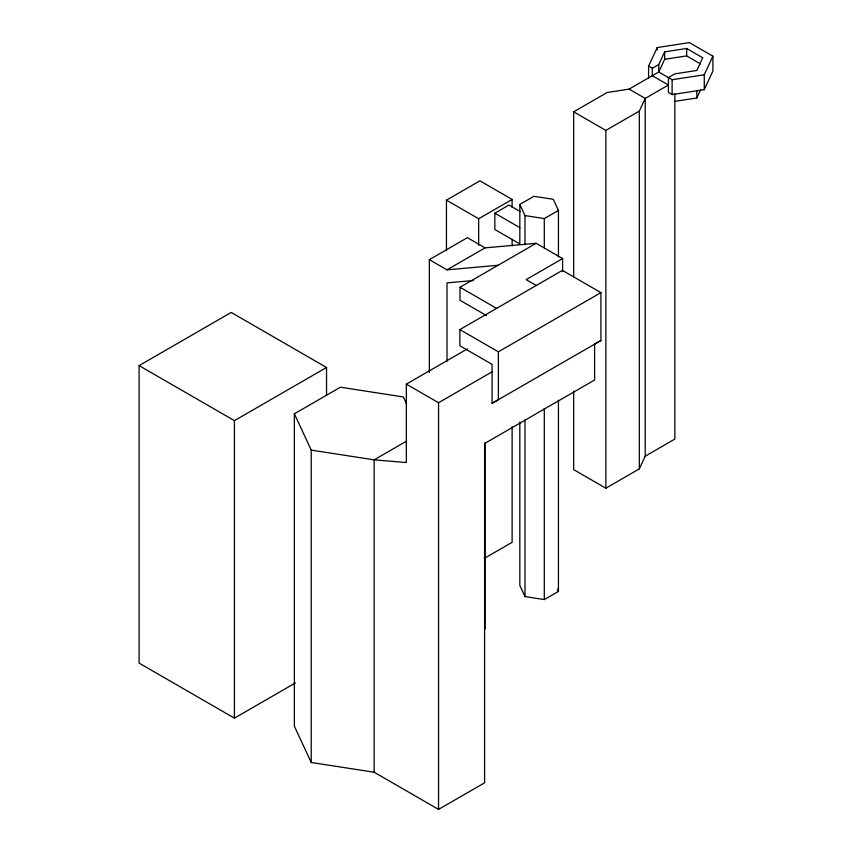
<?xml version="1.0" encoding="UTF-8"?>
<svg xmlns="http://www.w3.org/2000/svg" width="852" height="852" viewBox="0 0 852 852"><rect width="100%" height="100%" fill="white"/><g stroke="black" fill="none" stroke-linecap="round" stroke-linejoin="round"><path stroke-width="1.28" d="M648.585 78.533L648.585 66.136L657.201 47.574L689.353 42.6L712.89 56.189L712.89 71.067L704.274 89.63L672.121 94.604L668.405 92.453L668.405 77.585L674.848 73.868L696.84 70.46L702.73 57.766L686.637 48.468L664.635 51.865L658.745 64.571L658.745 72.005L629.117 89.109L607.114 92.517L573.662 111.825L573.662 276.751M573.662 391.143L573.662 469.612L605.868 488.207L639.319 468.888L639.319 111.101L645.22 98.406L668.405 85.019L652.302 75.721L652.302 68.288L658.745 64.571M664.635 51.865L664.635 59.31L658.745 72.005L672.121 79.726L704.274 74.752L712.89 56.189M674.848 101.377L696.84 97.98L700.589 89.897M639.319 468.888L645.22 456.193L645.22 98.406L629.117 89.109M295.452 682.921L234.428 718.151L139.11 663.112L139.11 365.615L231.211 312.439L326.54 367.478L326.54 395.371M446.448 250.658L446.448 200.145L479.91 180.837L512.116 199.421L512.116 207.398M573.662 111.825L605.868 130.42L639.319 111.101M446.448 200.145L478.654 218.74L512.116 199.421M558.433 256.878L558.433 210.412L553.267 199.272L533.959 196.28L519.827 204.437L519.827 243.949L494.831 229.529L494.831 213.202L508.963 205.044L520.327 211.605M429.355 372.484L429.355 259.647L467.418 237.676L485.065 247.868L536.142 243.299L562.608 258.582L562.608 271.618M429.355 259.647L447.002 269.839L485.065 247.868M519.827 204.437L524.992 215.588L544.3 218.581L558.433 210.412M486.481 315.57L460.005 300.287L460.005 287.252L536.142 243.299M139.11 365.615L234.428 420.654L326.54 367.478M562.608 258.582L526.153 279.637L536.515 285.612M600.916 292.63L498.377 351.823L498.377 399.726L492.073 403.326L492.073 364.358L459.867 345.763L459.867 329.586L562.395 270.393L600.916 292.63L600.916 340.523L594.6 344.133L594.6 380.013L484.596 443.53L484.596 782.807L438.546 809.4L374.135 772.21L311.225 762.487L294.366 726.16L294.366 413.795L340.417 387.213L403.326 396.936L406.596 403.976M294.366 413.795L311.225 450.112L374.135 459.846L406.34 462.529L406.34 384.145L467.407 348.883M406.34 384.145L438.546 402.74L492.073 371.834M406.372 441.24L374.135 459.846L374.135 772.21M492.073 403.326L600.916 340.523M645.22 456.193L674.848 439.089L674.848 93.795M484.234 558.433L512.116 542.33L512.116 426.703M519.827 421.996L519.827 585.42L524.992 596.56L544.3 599.552L558.433 591.394L558.433 400.238M664.635 59.31L686.637 55.902L700.429 63.868M447.002 269.839L498.069 265.281M473.19 280.532L447.002 282.875L447.002 361.237M648.585 66.136L652.302 68.288M494.831 213.202L519.827 227.633M460.005 287.252L496.833 308.52M459.867 329.586L498.377 351.823M557.4 589.158L558.433 591.394M704.274 74.752L704.274 89.63M696.84 90.397L696.84 97.98M686.637 48.468L686.637 55.902M672.121 79.726L672.121 94.604M657.201 47.574L657.201 50.055M605.868 130.42L605.868 488.207M544.3 218.581L544.3 247.783M544.3 408.396L544.3 599.552M524.992 215.588L524.992 244.79M524.992 420.015L524.992 596.56M512.116 239.295L512.116 245.94M485.065 442.87L485.065 628.84M478.654 218.74L478.654 245.323M438.546 402.74L438.546 809.4M311.225 450.112L311.225 762.487M234.428 420.654L234.428 718.151"/></g></svg>
